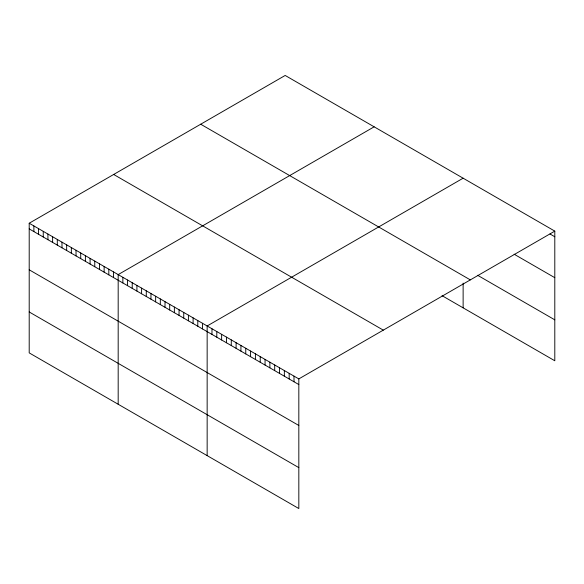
<?xml version="1.0" encoding="UTF-8"?>
<svg xmlns="http://www.w3.org/2000/svg" width="584" height="584" viewBox="0 0 584 584"><rect width="100%" height="100%" fill="white"/><g stroke="black" fill="none" stroke-linecap="round" stroke-linejoin="round"><path stroke-width="0.88" d="M29.2 223.234L298.826 378.906L298.826 508.547L29.2 352.882L29.2 223.234L285.174 75.453L554.8 231.118L554.8 360.766L442.051 295.672M374.147 126.823L118.18 274.604L118.18 404.252M463.127 178.193L207.152 325.974L207.152 455.622M298.826 378.906L554.8 231.118M549.975 233.98L554.8 236.768M514.132 254.208L554.8 277.685M477.602 275.276L554.8 319.842M200.699 124.217L470.332 279.889M113.668 174.47L383.301 330.135M29.2 228.884L298.826 384.557M29.2 269.808L298.826 425.473M29.2 311.966L298.826 467.631M463.127 283.116L463.127 307.834M294 376.118L294 381.768M289.175 373.329L289.175 378.979M284.35 370.548L284.35 376.198M279.524 367.759L279.524 373.41M274.699 364.978L274.699 370.628M269.874 362.189L269.874 367.84M265.056 359.401L265.056 365.051M260.23 356.62L260.23 362.27M255.405 353.831L255.405 359.481M250.58 351.05L250.58 356.7M245.754 348.261L245.754 353.911M240.929 345.472L240.929 351.123M236.104 342.691L236.104 348.341M231.279 339.903L231.279 345.553M226.453 337.121L226.453 342.772M221.628 334.333L221.628 339.983M216.803 331.551L216.803 337.202M211.977 328.763L211.977 334.413M202.473 323.273L202.473 328.923M197.786 320.572L197.786 326.222M193.107 317.864L193.107 323.514M188.42 315.163L188.42 320.813M183.741 312.455L183.741 318.105M179.054 309.754L179.054 315.404M174.375 307.053L174.375 312.703M169.688 304.344L169.688 309.994M165.009 301.643L165.009 307.293M160.323 298.942L160.323 304.592M155.643 296.234L155.643 301.884M150.957 293.533L150.957 299.183M146.277 290.832L146.277 296.482M141.591 288.124L141.591 293.774M136.912 285.423L136.912 291.073M132.225 282.714L132.225 288.365M127.546 280.013L127.546 285.664M122.859 277.312L122.859 282.963M113.493 271.903L113.493 277.553M108.814 269.202L108.814 274.852M104.127 266.494L104.127 272.144M99.448 263.793L99.448 269.443M94.761 261.084L94.761 266.735M90.082 258.383L90.082 264.034M85.395 255.683L85.395 261.333M80.716 252.974L80.716 258.624M76.029 250.273L76.029 255.923M71.35 247.572L71.35 253.222M66.664 244.864L66.664 250.514M61.984 242.163L61.984 247.813M57.298 239.462L57.298 245.112M52.618 236.754L52.618 242.404M47.932 234.053L47.932 239.703M43.252 231.344L43.252 236.994M38.566 228.643L38.566 234.293M33.887 225.942L33.887 231.593"/></g></svg>
